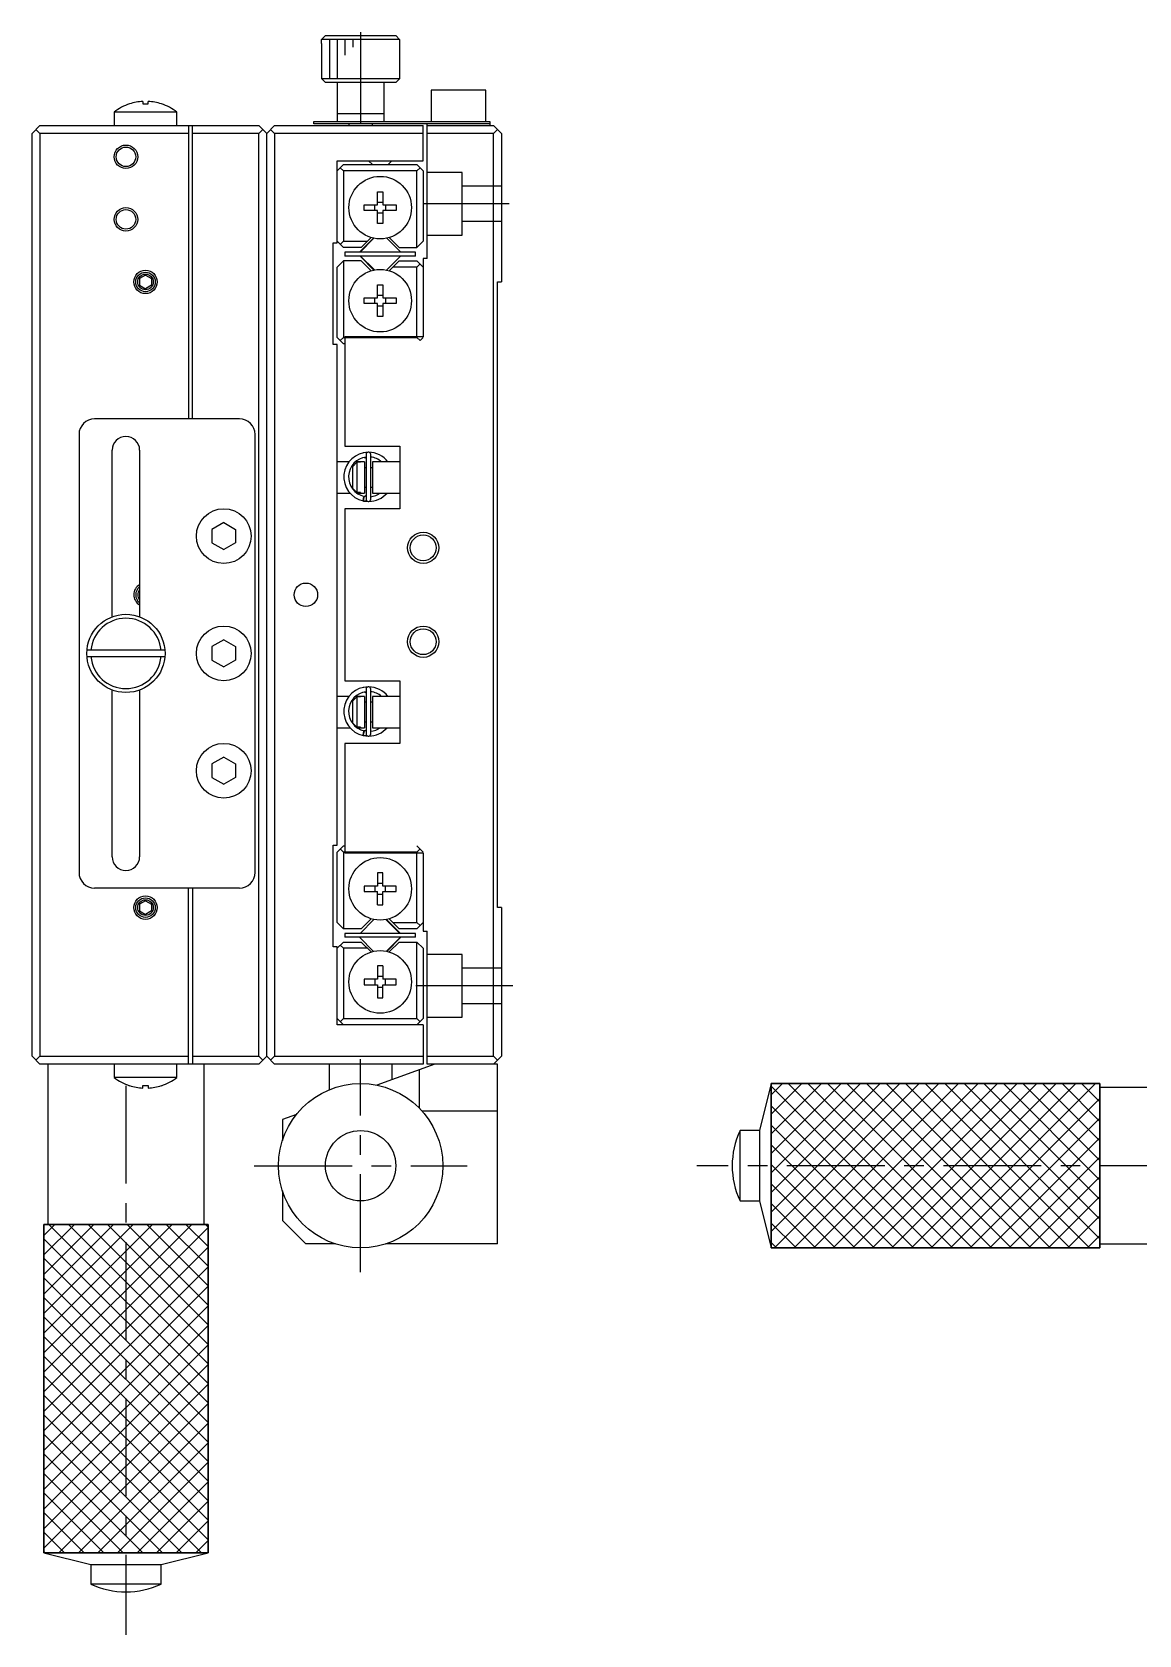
# Model space of a CAD drawing. Extents: x -367 to 375, y 8 to 432.
# Drawn here: x 75 to 216.5, y 131.4 to 336.4 of the extents above; entities that cross this region are included whole.
import ezdxf

# ---------------------------------------------------------------- set-up
doc = ezdxf.new("R2010")
doc.units = 0
doc.header["$LTSCALE"] = 10
doc.linetypes.add('CENTER', pattern=[2, 1.25, -0.25, 0.25, -0.25])
doc.linetypes.add('DASHED', pattern=[3.5, 2, -1.5])
doc.layers.get('0').update_dxf_attribs({"linetype": 'CONTINUOUS'})
doc.layers.add('CENTER', color=1, linetype='CENTER')

msp = doc.modelspace()

# ---------------------------------------------------------------- linework, layer by layer
at = {"color": 7, "linetype": 'CONTINUOUS'}
for p, q in [((111.981747, 334.939612), (111.997773, 334.939612)), ((111.981747, 334.939612), (111.981747, 330.439612)), ((111.997773, 335.439612), (112.49956, 335.939612)), ((111.997773, 334.939612), (111.997773, 335.439612)), ((121.965721, 335.439612), (111.997773, 335.439612)), ((112.49956, 335.939612), (121.463934, 335.939612)), ((121.463934, 335.939612), (121.965721, 335.439612)), ((121.965721, 335.439612), (121.965721, 334.939612)), ((121.965721, 334.939612), (121.981747, 334.939612)), ((121.981747, 330.439612), (121.981747, 334.939612)), ((111.981747, 330.439612), (121.981747, 330.439612)), ((111.981747, 330.439612), (112.481747, 329.939612)), ((121.481747, 329.939612), (121.981747, 330.439612)), ((121.481747, 329.939612), (112.481747, 329.939612)), ((113.981747, 329.939612), (113.981747, 324.939612)), ((119.981747, 324.939612), (119.981747, 329.939612)), ((132.981747, 328.939612), (125.981747, 328.939612)), ((125.981747, 328.939612), (125.981747, 324.939612)), ((132.981747, 324.939612), (132.981747, 328.939612)), ((93.481747, 326.163088), (85.481747, 326.163088)), ((85.481747, 326.163088), (85.481747, 324.439612)), ((87.441903, 327.211244), (87.446316, 327.202195)), ((89.121747, 327.519643), (89.121747, 327.202195)), ((89.121747, 327.202195), (89.841747, 327.202195)), ((89.841747, 327.202195), (89.841747, 327.519643)), ((91.517177, 327.202195), (91.521591, 327.211244)), ((93.481747, 324.439612), (93.481747, 326.163088)), ((119.981747, 325.939612), (113.981747, 325.939612)), ((75.981747, 324.439612), (74.981747, 323.439612)), ((75.481747, 323.939612), (75.981747, 323.439612)), ((75.981747, 324.439612), (103.981747, 324.439612)), ((94.981747, 324.439612), (94.981747, 286.939612)), ((95.481747, 286.939612), (95.481747, 324.439612)), ((103.981747, 324.439612), (104.981747, 323.439612)), ((104.481747, 323.939612), (103.981747, 323.439612)), ((105.981747, 324.439612), (104.981747, 323.439612)), ((105.481747, 323.939612), (105.981747, 323.439612)), ((105.981747, 324.439612), (124.981747, 324.439612)), ((110.981747, 324.639612), (110.981747, 324.939612)), ((110.981747, 324.939612), (133.481747, 324.939612)), ((133.481747, 324.639612), (110.981747, 324.639612)), ((115.481747, 324.639612), (115.481747, 324.439632)), ((118.481747, 324.439632), (118.481747, 324.639612)), ((124.981747, 319.939612), (124.981747, 324.439612)), ((125.481747, 307.439612), (125.481747, 324.639612)), ((125.481747, 324.439612), (133.981747, 324.439612)), ((133.481747, 324.939612), (133.481747, 324.439612)), ((133.981747, 324.439612), (134.981747, 323.439612)), ((134.481747, 323.939612), (133.981747, 323.439612)), ((74.981747, 205.439612), (74.981747, 323.439612)), ((75.981747, 323.439612), (75.981747, 205.439612)), ((94.981747, 323.439612), (75.981747, 323.439612)), ((103.981747, 323.439612), (95.481747, 323.439612)), ((103.981747, 205.439612), (103.981747, 323.439612)), ((104.981747, 205.439612), (104.981747, 323.439612)), ((124.981747, 323.439612), (105.981747, 323.439612)), ((105.981747, 323.439612), (105.981747, 205.439612)), ((133.981747, 323.439612), (125.481747, 323.439612)), ((133.981747, 205.439612), (133.981747, 323.439612)), ((134.981747, 323.439612), (134.981747, 304.439612)), ((113.981747, 309.439612), (113.981747, 319.939612)), ((113.981747, 319.939612), (124.981747, 319.939612)), ((117.981747, 319.939612), (118.481747, 319.439612)), ((120.481747, 319.439612), (120.981747, 319.939612)), ((114.781747, 319.439612), (113.981747, 318.639612)), ((114.381747, 319.039612), (114.781747, 318.639612)), ((114.781747, 319.439612), (124.181747, 319.439612)), ((114.781747, 318.639612), (114.781747, 309.639612)), ((124.181747, 318.639612), (114.781747, 318.639612)), ((124.981747, 318.639612), (124.181747, 319.439612)), ((124.181747, 318.639612), (124.581747, 319.039612)), ((124.181747, 308.839612), (124.181747, 318.639612)), ((124.981747, 318.639612), (124.981747, 309.639612)), ((119.121747, 315.975043), (119.841747, 315.975043)), ((119.121747, 314.299612), (119.121747, 315.975043)), ((119.841747, 315.975043), (119.841747, 314.299612)), ((117.446316, 314.299612), (119.121747, 314.299612)), ((117.446316, 313.579612), (117.446316, 314.299612)), ((119.121747, 313.579612), (117.446316, 313.579612)), ((118.793718, 313.579612), (118.793718, 314.299612)), ((119.121747, 314.627641), (119.841747, 314.627641)), ((119.121747, 311.904182), (119.121747, 313.579612)), ((119.841747, 314.299612), (121.517177, 314.299612)), ((121.517177, 313.579612), (119.841747, 313.579612)), ((119.841747, 313.579612), (119.841747, 311.904182)), ((120.169776, 314.299612), (120.169776, 313.579612)), ((121.517177, 314.299612), (121.517177, 313.579612)), ((119.841747, 313.251583), (119.121747, 313.251583)), ((119.841747, 311.904182), (119.121747, 311.904182)), ((113.981747, 309.639612), (114.781747, 308.839612)), ((114.781747, 309.639612), (114.381747, 309.239612)), ((114.781747, 309.639612), (117.85332, 309.639612)), ((118.625359, 310.032363), (116.832609, 308.239612)), ((116.90332, 308.239612), (118.683732, 310.020024)), ((117.05332, 308.839612), (118.324408, 310.1107)), ((122.130885, 308.239612), (120.338134, 310.032363)), ((120.639086, 310.1107), (121.910174, 308.839612)), ((124.981747, 309.639612), (124.181747, 308.839612)), ((113.481747, 309.439612), (113.981747, 309.439612)), ((113.481747, 296.439612), (113.481747, 309.439612)), ((117.05332, 308.839612), (114.781747, 308.839612)), ((114.981747, 308.239612), (114.981747, 307.739612)), ((123.981747, 308.239612), (114.981747, 308.239612)), ((123.981747, 307.739612), (114.981747, 307.739612)), ((118.683732, 305.9592), (116.90332, 307.739612)), ((116.97403, 307.739612), (118.742866, 305.970777)), ((122.060174, 307.739612), (120.279762, 305.9592)), ((121.910174, 308.839612), (124.181747, 308.839612)), ((123.981747, 307.739612), (123.981747, 308.239612)), ((124.981747, 307.439612), (124.981747, 297.439612)), ((125.481747, 307.439612), (124.981747, 307.439612)), ((113.981747, 306.339612), (114.781747, 307.139612)), ((113.981747, 297.339612), (113.981747, 306.339612)), ((114.781747, 307.139612), (114.781747, 297.339612)), ((117.05332, 307.139612), (114.781747, 307.139612)), ((118.324408, 305.868524), (117.05332, 307.139612)), ((121.910174, 307.139612), (120.639086, 305.868524)), ((124.181747, 306.339612), (121.110174, 306.339612)), ((121.910174, 307.139612), (124.181747, 307.139612)), ((124.981747, 306.339612), (124.181747, 307.139612)), ((124.181747, 306.339612), (124.581747, 306.739612)), ((124.181747, 297.339612), (124.181747, 306.339612)), ((89.481747, 305.305638), (88.731747, 304.872625)), ((88.731747, 304.872625), (88.731747, 304.0066)), ((88.731747, 304.0066), (89.481747, 303.573587)), ((89.481747, 305.305638), (90.231747, 304.872625)), ((90.231747, 304.0066), (89.481747, 303.573587)), ((90.231747, 304.872625), (90.231747, 304.0066)), ((119.121747, 304.075043), (119.841747, 304.075043)), ((119.121747, 302.399612), (119.121747, 304.075043)), ((119.841747, 304.075043), (119.841747, 302.399612)), ((134.481747, 304.439612), (134.981747, 304.439612)), ((134.481747, 224.439612), (134.481747, 304.439612)), ((117.446316, 302.399612), (119.121747, 302.399612)), ((117.446316, 301.679612), (117.446316, 302.399612)), ((119.121747, 301.679612), (117.446316, 301.679612)), ((118.793718, 301.679612), (118.793718, 302.399612)), ((119.121747, 302.727641), (119.841747, 302.727641)), ((119.121747, 300.004182), (119.121747, 301.679612)), ((119.841747, 301.351583), (119.121747, 301.351583)), ((119.841747, 302.399612), (121.517177, 302.399612)), ((119.841747, 301.679612), (119.841747, 300.004182)), ((121.517177, 301.679612), (119.841747, 301.679612)), ((120.169776, 302.399612), (120.169776, 301.679612)), ((121.517177, 302.399612), (121.517177, 301.679612)), ((119.841747, 300.004182), (119.121747, 300.004182)), ((114.781747, 296.539612), (113.981747, 297.339612)), ((114.781747, 297.339612), (114.381747, 296.939612)), ((114.781747, 297.339612), (124.181747, 297.339612)), ((114.981747, 297.439612), (114.981747, 283.439612)), ((124.981747, 297.439612), (114.981747, 297.439612)), ((124.581747, 296.939612), (124.181747, 297.339612)), ((124.981747, 297.339612), (124.581747, 296.939612)), ((113.981747, 296.439612), (113.481747, 296.439612)), ((113.981747, 232.439612), (113.981747, 296.439612)), ((114.981747, 296.539612), (114.781747, 296.539612)), ((101.481747, 286.939612), (82.981747, 286.939612)), ((80.981747, 284.939612), (80.981747, 228.939612)), ((103.481747, 228.939612), (103.481747, 284.939612)), ((85.231747, 261.623361), (85.231747, 282.939612)), ((88.731747, 282.939612), (88.731747, 261.623361)), ((114.981747, 283.439612), (121.981747, 283.439612)), ((121.981747, 283.439612), (121.981747, 275.439612)), ((115.495059, 281.439612), (113.981747, 281.439612)), ((115.981747, 280.858296), (116.481747, 281.380553)), ((115.981747, 278.020928), (115.981747, 280.858296)), ((117.481747, 281.439612), (116.3146, 281.439612)), ((116.481747, 281.380553), (116.481747, 277.507728)), ((116.981747, 281.380553), (116.481747, 281.380553)), ((116.981747, 281.439612), (116.981747, 281.380553)), ((117.321148, 282.592973), (117.286449, 282.585259)), ((117.313035, 282.591067), (117.311413, 282.590851)), ((117.370869, 282.60264), (117.320973, 282.593501)), ((117.44783, 282.007065), (117.457939, 282.008975)), ((117.457939, 282.008975), (117.467839, 282.010319)), ((117.467839, 282.010319), (117.477799, 282.011157)), ((117.477799, 282.011157), (117.487793, 282.011484)), ((117.481747, 281.439612), (117.481747, 277.439612)), ((117.487793, 282.011484), (117.497792, 282.0113)), ((117.497792, 282.0113), (117.507771, 282.010605)), ((117.507771, 282.010605), (117.517701, 282.009401)), ((117.517701, 282.009401), (117.527556, 282.007692)), ((117.527556, 282.007692), (117.537308, 282.005482)), ((117.537308, 282.005482), (117.546931, 282.002779)), ((117.546931, 282.002779), (117.556399, 281.99959)), ((117.556399, 281.99959), (117.565688, 281.995927)), ((117.565688, 281.995927), (117.574772, 281.9918)), ((117.574772, 281.9918), (117.583629, 281.987221)), ((117.583629, 281.987221), (117.592236, 281.982205)), ((117.592236, 281.982205), (117.600571, 281.976767)), ((117.600571, 281.976767), (117.608615, 281.970922)), ((117.608615, 281.970922), (117.616347, 281.964687)), ((117.616347, 281.964687), (117.62375, 281.95808)), ((117.62375, 281.95808), (117.630807, 281.951119)), ((117.630807, 281.951119), (117.637502, 281.943823)), ((117.637502, 281.943823), (117.643819, 281.936213)), ((117.643819, 281.936213), (117.649746, 281.928307)), ((117.649746, 281.928307), (117.65527, 281.920127)), ((117.65527, 281.920127), (117.660379, 281.911693)), ((117.660379, 281.911693), (117.665064, 281.903026)), ((117.665064, 281.903026), (117.669314, 281.894149)), ((117.669314, 281.894149), (117.673122, 281.885082)), ((117.673122, 281.885082), (117.67648, 281.875847)), ((117.67648, 281.875847), (117.679383, 281.866466)), ((117.679383, 281.866466), (117.681824, 281.856962)), ((117.681824, 281.856962), (117.683799, 281.847356)), ((117.683799, 281.847356), (117.685305, 281.83767)), ((117.685305, 281.83767), (117.686339, 281.827926)), ((117.686339, 281.827926), (117.686901, 281.818147)), ((117.686901, 281.818147), (117.687011, 281.81147)), ((117.687011, 282.36472), (117.687011, 276.66472)), ((118.287011, 276.66472), (118.287011, 282.36472)), ((121.981747, 281.439612), (118.481747, 281.439612)), ((118.481747, 281.439612), (118.481747, 277.439612)), ((117.687011, 280.689612), (117.481747, 280.689612)), ((118.481747, 280.689612), (118.287011, 280.689612)), ((113.981747, 277.439612), (115.618451, 277.439612)), ((116.481747, 277.507728), (115.981747, 278.029985)), ((116.481747, 277.507728), (116.981747, 277.507728)), ((116.981747, 277.498672), (116.481747, 277.498672)), ((116.504764, 277.439612), (117.481747, 277.439612)), ((116.981747, 277.507728), (116.981747, 277.439612)), ((117.311286, 276.438594), (117.354927, 276.770408)), ((117.34784, 276.689316), (117.343373, 276.666672)), ((117.352533, 276.712205), (117.34784, 276.689316)), ((117.357421, 276.735198), (117.352533, 276.712205)), ((117.354927, 276.770408), (117.438061, 277.023943)), ((117.362475, 276.758154), (117.357421, 276.735198)), ((117.367665, 276.780932), (117.362475, 276.758154)), ((117.372957, 276.803391), (117.367665, 276.780932)), ((117.378319, 276.825394), (117.372957, 276.803391)), ((117.383719, 276.846805), (117.378319, 276.825394)), ((117.389123, 276.867493), (117.383719, 276.846805)), ((117.394498, 276.88733), (117.389123, 276.867493)), ((117.39981, 276.906194), (117.394498, 276.88733)), ((117.405029, 276.92397), (117.39981, 276.906194)), ((117.41012, 276.940549), (117.405029, 276.92397)), ((117.415053, 276.955827), (117.41012, 276.940549)), ((117.419798, 276.969711), (117.415053, 276.955827)), ((117.424325, 276.982117), (117.419798, 276.969711)), ((117.446486, 277.022099), (117.420087, 277.027969)), ((117.428606, 276.992967), (117.424325, 276.982117)), ((117.432616, 277.002195), (117.428606, 276.992967)), ((117.436329, 277.009744), (117.432616, 277.002195)), ((117.439723, 277.015567), (117.436329, 277.009744)), ((117.442777, 277.01963), (117.439723, 277.015567)), ((117.447299, 277.022433), (117.442777, 277.01963)), ((117.456201, 277.020754), (117.44783, 277.022375)), ((117.466101, 277.019319), (117.456201, 277.020754)), ((117.476061, 277.018393), (117.466101, 277.019319)), ((117.486054, 277.017976), (117.476061, 277.018393)), ((117.481747, 278.189612), (117.687011, 278.189612)), ((117.496053, 277.018071), (117.486054, 277.017976)), ((117.50603, 277.018677), (117.496053, 277.018071)), ((117.515959, 277.01979), (117.50603, 277.018677)), ((117.525813, 277.021408), (117.515959, 277.01979)), ((117.535565, 277.023525), (117.525813, 277.021408)), ((117.545188, 277.026133), (117.535565, 277.023525)), ((117.554659, 277.029223), (117.545188, 277.026133)), ((117.563952, 277.032787), (117.554659, 277.029223)), ((117.573044, 277.036812), (117.563952, 277.032787)), ((117.581913, 277.041287), (117.573044, 277.036812)), ((117.590535, 277.046197), (117.581913, 277.041287)), ((117.598891, 277.051528), (117.590535, 277.046197)), ((117.606961, 277.057265), (117.598891, 277.051528)), ((117.614725, 277.063392), (117.606961, 277.057265)), ((117.622167, 277.06989), (117.614725, 277.063392)), ((117.629268, 277.076744), (117.622167, 277.06989)), ((117.636015, 277.083933), (117.629268, 277.076744)), ((117.642392, 277.09144), (117.636015, 277.083933)), ((117.648386, 277.099246), (117.642392, 277.09144)), ((117.653984, 277.107329), (117.648386, 277.099246)), ((117.659174, 277.115671), (117.653984, 277.107329)), ((117.663946, 277.124251), (117.659174, 277.115671)), ((117.668291, 277.133048), (117.663946, 277.124251)), ((117.672199, 277.142042), (117.668291, 277.133048)), ((117.675663, 277.151211), (117.672199, 277.142042)), ((117.678676, 277.160533), (117.675663, 277.151211)), ((117.681232, 277.169988), (117.678676, 277.160533)), ((117.683326, 277.179554), (117.681232, 277.169988)), ((117.684953, 277.189208), (117.683326, 277.179554)), ((117.686112, 277.19893), (117.684953, 277.189208)), ((117.686798, 277.208696), (117.686112, 277.19893)), ((117.687011, 277.217971), (117.686798, 277.208696)), ((118.287096, 276.982037), (118.250197, 276.977964)), ((118.287011, 278.189612), (118.481747, 278.189612)), ((118.481747, 277.439612), (121.981747, 277.439612)), ((114.981747, 275.439612), (114.981747, 253.439612)), ((121.981747, 275.439612), (114.981747, 275.439612)), ((117.315628, 276.470848), (117.315458, 276.46076)), ((117.315458, 276.46076), (117.315713, 276.452323)), ((117.316221, 276.482524), (117.315628, 276.470848)), ((117.315713, 276.452323), (117.316389, 276.445588)), ((117.317233, 276.495716), (117.316221, 276.482524)), ((117.316389, 276.445588), (117.317484, 276.440597)), ((117.318658, 276.510344), (117.317233, 276.495716)), ((117.317399, 276.440559), (117.318356, 276.438417)), ((117.318356, 276.438417), (117.319534, 276.436751)), ((117.320487, 276.526318), (117.318658, 276.510344)), ((117.319534, 276.436751), (117.320486, 276.436097)), ((117.320445, 276.436623), (117.369943, 276.426332)), ((117.322709, 276.543538), (117.320487, 276.526318)), ((117.320973, 276.435939), (117.762069, 276.466201)), ((117.325311, 276.5619), (117.322709, 276.543538)), ((117.328276, 276.58129), (117.325311, 276.5619)), ((117.331586, 276.60159), (117.328276, 276.58129)), ((117.33522, 276.622674), (117.331586, 276.60159)), ((117.339157, 276.644412), (117.33522, 276.622674)), ((117.343373, 276.666672), (117.339157, 276.644412)), ((117.369943, 276.426332), (117.954869, 276.365788)), ((99.481747, 273.671663), (97.981747, 272.805638)), ((97.981747, 272.805638), (97.981747, 271.073587)), ((99.481747, 273.671663), (100.981747, 272.805638)), ((100.981747, 272.805638), (100.981747, 271.073587)), ((97.981747, 271.073587), (99.481747, 270.207561)), ((100.981747, 271.073587), (99.481747, 270.207561)), ((99.481747, 258.671663), (97.981747, 257.805638)), ((99.481747, 258.671663), (100.981747, 257.805638)), ((91.965721, 257.339612), (81.997773, 257.339612)), ((81.997773, 256.539612), (91.965721, 256.539612)), ((97.981747, 257.805638), (97.981747, 256.073587)), ((100.981747, 257.805638), (100.981747, 256.073587)), ((97.981747, 256.073587), (99.481747, 255.207561)), ((100.981747, 256.073587), (99.481747, 255.207561)), ((85.231747, 230.939612), (85.231747, 252.255864)), ((88.731747, 252.255864), (88.731747, 230.939612)), ((114.981747, 253.439612), (121.981747, 253.439612)), ((117.321148, 252.592973), (117.286449, 252.585259)), ((117.314843, 252.590059), (117.311413, 252.590851)), ((117.370869, 252.60264), (117.320973, 252.593501)), ((117.687011, 252.36472), (117.687011, 246.66472)), ((118.287011, 246.66472), (118.287011, 252.36472)), ((121.981747, 253.439612), (121.981747, 245.439612)), ((115.495059, 251.439612), (113.981747, 251.439612)), ((115.981747, 250.858296), (116.481747, 251.380553)), ((115.981747, 248.020928), (115.981747, 250.858296)), ((117.481747, 251.439612), (116.3146, 251.439612)), ((116.481747, 251.380553), (116.481747, 247.507728)), ((116.981747, 251.380553), (116.481747, 251.380553)), ((116.981747, 251.439612), (116.981747, 251.380553)), ((117.44783, 252.007065), (117.457939, 252.008975)), ((117.457939, 252.008975), (117.467839, 252.010319)), ((117.467839, 252.010319), (117.477799, 252.011157)), ((117.477799, 252.011157), (117.487793, 252.011484)), ((117.481747, 251.439612), (117.481747, 247.439612)), ((117.687011, 250.689612), (117.481747, 250.689612)), ((117.487793, 252.011484), (117.497792, 252.0113)), ((117.497792, 252.0113), (117.507771, 252.010605)), ((117.507771, 252.010605), (117.517701, 252.009401)), ((117.517701, 252.009401), (117.527556, 252.007692)), ((117.527556, 252.007692), (117.537308, 252.005482)), ((117.537308, 252.005482), (117.546931, 252.002779)), ((117.546931, 252.002779), (117.556399, 251.99959)), ((117.556399, 251.99959), (117.565688, 251.995927)), ((117.565688, 251.995927), (117.574772, 251.9918)), ((117.574772, 251.9918), (117.583629, 251.987221)), ((117.583629, 251.987221), (117.592236, 251.982205)), ((117.592236, 251.982205), (117.600571, 251.976767)), ((117.600571, 251.976767), (117.608615, 251.970922)), ((117.608615, 251.970922), (117.616347, 251.964687)), ((117.616347, 251.964687), (117.62375, 251.95808)), ((117.62375, 251.95808), (117.630807, 251.951119)), ((117.630807, 251.951119), (117.637502, 251.943823)), ((117.637502, 251.943823), (117.643819, 251.936213)), ((117.643819, 251.936213), (117.649746, 251.928307)), ((117.649746, 251.928307), (117.65527, 251.920127)), ((117.65527, 251.920127), (117.660379, 251.911693)), ((117.660379, 251.911693), (117.665064, 251.903026)), ((117.665064, 251.903026), (117.669314, 251.894149)), ((117.669314, 251.894149), (117.673122, 251.885082)), ((117.673122, 251.885082), (117.67648, 251.875847)), ((117.67648, 251.875847), (117.679383, 251.866466)), ((117.679383, 251.866466), (117.681824, 251.856962)), ((117.681824, 251.856962), (117.683799, 251.847356)), ((117.683799, 251.847356), (117.685305, 251.83767)), ((117.685305, 251.83767), (117.686339, 251.827926)), ((117.686339, 251.827926), (117.686901, 251.818147)), ((117.686901, 251.818147), (117.687011, 251.81147)), ((118.481747, 250.689612), (118.287011, 250.689612)), ((121.981747, 251.439612), (118.481747, 251.439612)), ((118.481747, 251.439612), (118.481747, 247.439612)), ((116.481747, 247.507728), (115.981747, 248.029985)), ((117.481747, 248.189612), (117.687011, 248.189612)), ((118.287011, 248.189612), (118.481747, 248.189612)), ((113.981747, 247.439612), (115.618451, 247.439612)), ((116.481747, 247.507728), (116.981747, 247.507728)), ((116.981747, 247.498672), (116.481747, 247.498672)), ((116.504764, 247.439612), (117.481747, 247.439612)), ((116.981747, 247.507728), (116.981747, 247.439612)), ((117.309514, 246.439285), (117.354927, 246.770408)), ((117.311289, 246.438616), (117.309514, 246.439285)), ((117.315547, 246.468209), (117.315483, 246.458455)), ((117.315483, 246.458455), (117.315849, 246.450391)), ((117.316041, 246.479592), (117.315547, 246.468209)), ((117.315849, 246.450391), (117.316643, 246.444068)), ((117.316962, 246.492534), (117.316041, 246.479592)), ((117.316643, 246.444068), (117.317861, 246.439525)), ((117.318304, 246.506953), (117.316962, 246.492534)), ((117.317861, 246.439525), (117.318356, 246.438417)), ((117.320058, 246.52276), (117.318304, 246.506953)), ((117.318356, 246.438417), (117.319534, 246.436751)), ((117.319534, 246.436751), (117.320486, 246.436097)), ((117.322215, 246.539855), (117.320058, 246.52276)), ((117.320445, 246.436623), (117.369943, 246.426332)), ((117.320973, 246.435939), (117.762069, 246.466201)), ((117.32476, 246.558132), (117.322215, 246.539855)), ((117.327677, 246.577477), (117.32476, 246.558132)), ((117.330948, 246.59777), (117.327677, 246.577477)), ((117.334553, 246.618883), (117.330948, 246.59777)), ((117.338469, 246.640684), (117.334553, 246.618883)), ((117.342672, 246.663037), (117.338469, 246.640684)), ((117.347136, 246.685804), (117.342672, 246.663037)), ((117.351832, 246.708841), (117.347136, 246.685804)), ((117.356732, 246.732005), (117.351832, 246.708841)), ((117.354927, 246.770408), (117.438061, 247.023943)), ((117.361805, 246.755152), (117.356732, 246.732005)), ((117.367018, 246.778136), (117.361805, 246.755152)), ((117.37234, 246.800814), (117.367018, 246.778136)), ((117.369943, 246.426332), (117.954869, 246.365788)), ((117.377738, 246.823045), (117.37234, 246.800814)), ((117.383177, 246.844689), (117.377738, 246.823045)), ((117.388623, 246.865612), (117.383177, 246.844689)), ((117.394044, 246.885683), (117.388623, 246.865612)), ((117.399404, 246.904777), (117.394044, 246.885683)), ((117.40467, 246.922774), (117.399404, 246.904777)), ((117.40981, 246.939562), (117.40467, 246.922774)), ((117.414791, 246.955037), (117.40981, 246.939562)), ((117.419583, 246.969101), (117.414791, 246.955037)), ((117.424154, 246.981667), (117.419583, 246.969101)), ((117.451859, 247.020846), (117.420087, 247.027969)), ((117.428478, 246.992656), (117.424154, 246.981667)), ((117.432526, 247.002), (117.428478, 246.992656)), ((117.436274, 247.00964), (117.432526, 247.002)), ((117.439698, 247.015529), (117.436274, 247.00964)), ((117.442777, 247.01963), (117.439698, 247.015529)), ((117.447299, 247.022433), (117.442777, 247.01963)), ((117.456201, 247.020754), (117.44783, 247.022375)), ((117.466101, 247.019319), (117.456201, 247.020754)), ((117.476061, 247.018393), (117.466101, 247.019319)), ((117.486054, 247.017976), (117.476061, 247.018393)), ((117.496053, 247.018071), (117.486054, 247.017976)), ((117.50603, 247.018677), (117.496053, 247.018071)), ((117.515959, 247.01979), (117.50603, 247.018677)), ((117.525813, 247.021408), (117.515959, 247.01979)), ((117.535565, 247.023525), (117.525813, 247.021408)), ((117.545188, 247.026133), (117.535565, 247.023525)), ((117.554659, 247.029223), (117.545188, 247.026133)), ((117.563952, 247.032787), (117.554659, 247.029223)), ((117.573044, 247.036812), (117.563952, 247.032787)), ((117.581913, 247.041287), (117.573044, 247.036812)), ((117.590535, 247.046197), (117.581913, 247.041287)), ((117.598891, 247.051528), (117.590535, 247.046197)), ((117.606961, 247.057265), (117.598891, 247.051528)), ((117.614725, 247.063392), (117.606961, 247.057265)), ((117.622167, 247.06989), (117.614725, 247.063392)), ((117.629268, 247.076744), (117.622167, 247.06989)), ((117.636015, 247.083933), (117.629268, 247.076744)), ((117.642392, 247.09144), (117.636015, 247.083933)), ((117.648386, 247.099246), (117.642392, 247.09144)), ((117.653984, 247.107329), (117.648386, 247.099246)), ((117.659174, 247.115671), (117.653984, 247.107329)), ((117.663946, 247.124251), (117.659174, 247.115671)), ((117.668291, 247.133048), (117.663946, 247.124251)), ((117.672199, 247.142042), (117.668291, 247.133048)), ((117.675663, 247.151211), (117.672199, 247.142042)), ((117.678676, 247.160533), (117.675663, 247.151211)), ((117.681232, 247.169988), (117.678676, 247.160533)), ((117.683326, 247.179554), (117.681232, 247.169988)), ((117.684953, 247.189208), (117.683326, 247.179554)), ((117.686112, 247.19893), (117.684953, 247.189208)), ((117.686798, 247.208696), (117.686112, 247.19893)), ((117.687011, 247.217971), (117.686798, 247.208696)), ((118.287096, 246.982037), (118.250197, 246.977964)), ((118.481747, 247.439612), (121.981747, 247.439612)), ((114.981747, 245.439612), (114.981747, 231.439612)), ((121.981747, 245.439612), (114.981747, 245.439612)), ((99.481747, 243.671663), (97.981747, 242.805638)), ((97.981747, 242.805638), (97.981747, 241.073587)), ((99.481747, 243.671663), (100.981747, 242.805638)), ((100.981747, 242.805638), (100.981747, 241.073587)), ((97.981747, 241.073587), (99.481747, 240.207561)), ((100.981747, 241.073587), (99.481747, 240.207561)), ((113.481747, 232.439612), (113.981747, 232.439612)), ((113.481747, 219.439612), (113.481747, 232.439612)), ((113.981747, 231.539612), (114.781747, 232.339612)), ((114.381747, 231.939612), (114.781747, 231.539612)), ((114.781747, 232.339612), (114.981747, 232.339612)), ((124.181747, 232.339612), (124.981747, 231.539612)), ((124.181747, 231.539612), (124.581747, 231.939612)), ((113.981747, 222.539612), (113.981747, 231.539612)), ((114.781747, 231.539612), (114.781747, 221.739612)), ((124.181747, 231.539612), (114.781747, 231.539612)), ((114.981747, 231.439612), (124.981747, 231.439612)), ((124.181747, 222.539612), (124.181747, 231.539612)), ((124.981747, 231.439612), (124.981747, 221.439612)), ((119.841747, 228.875043), (119.121747, 228.875043)), ((119.121747, 228.875043), (119.121747, 227.199612)), ((119.841747, 227.527641), (119.121747, 227.527641)), ((119.841747, 227.199612), (119.841747, 228.875043)), ((101.481747, 226.939612), (82.981747, 226.939612)), ((94.981747, 204.439612), (94.981747, 226.939612)), ((95.481747, 226.939612), (95.481747, 204.439612)), ((119.121747, 227.199612), (117.446316, 227.199612)), ((117.446316, 227.199612), (117.446316, 226.479612)), ((117.446316, 226.479612), (119.121747, 226.479612)), ((118.793718, 227.199612), (118.793718, 226.479612)), ((119.121747, 224.804182), (119.121747, 226.479612)), ((119.121747, 226.151583), (119.841747, 226.151583)), ((121.517177, 227.199612), (119.841747, 227.199612)), ((119.841747, 224.804182), (119.841747, 226.479612)), ((119.841747, 226.479612), (121.517177, 226.479612)), ((120.169776, 226.479612), (120.169776, 227.199612)), ((121.517177, 226.479612), (121.517177, 227.199612)), ((89.481747, 225.305638), (88.731747, 224.872625)), ((88.731747, 224.872625), (88.731747, 224.0066)), ((88.731747, 224.0066), (89.481747, 223.573587)), ((89.481747, 225.305638), (90.231747, 224.872625)), ((90.231747, 224.0066), (89.481747, 223.573587)), ((90.231747, 224.872625), (90.231747, 224.0066)), ((119.121747, 224.804182), (119.841747, 224.804182)), ((134.981747, 224.439612), (134.481747, 224.439612)), ((134.981747, 224.439612), (134.981747, 205.439612)), ((114.781747, 221.739612), (113.981747, 222.539612)), ((117.05332, 221.739612), (114.781747, 221.739612)), ((116.903319, 221.139613), (118.683732, 222.920024)), ((117.05332, 221.739612), (118.324408, 223.0107)), ((121.989463, 221.139612), (120.220628, 222.908448)), ((120.279762, 222.920024), (122.060174, 221.139612)), ((120.639086, 223.0107), (121.910174, 221.739612)), ((121.110174, 222.539612), (124.181747, 222.539612)), ((124.181747, 221.739612), (121.910174, 221.739612)), ((124.581747, 222.139612), (124.181747, 222.539612)), ((124.181747, 221.739612), (124.981747, 222.539612)), ((124.981747, 221.439612), (125.481747, 221.439612)), ((125.481747, 204.439612), (125.481747, 221.439612)), ((113.981747, 219.439612), (113.481747, 219.439612)), ((114.781747, 220.039612), (113.981747, 219.239612)), ((113.981747, 209.439612), (113.981747, 219.439612)), ((114.381747, 219.639612), (114.781747, 219.239612)), ((114.781747, 220.039612), (117.05332, 220.039612)), ((114.981747, 221.139612), (114.981747, 220.639612)), ((123.981747, 221.139612), (114.981747, 221.139612)), ((123.981747, 220.639612), (114.981747, 220.639612)), ((116.832609, 220.639612), (118.625359, 218.846862)), ((118.324408, 218.768524), (117.05332, 220.039612)), ((122.060174, 220.639612), (120.279762, 218.8592)), ((120.338134, 218.846862), (122.130885, 220.639612)), ((121.910174, 220.039612), (120.639086, 218.768524)), ((121.910174, 220.039612), (124.181747, 220.039612)), ((123.981747, 220.639612), (123.981747, 221.139612)), ((124.181747, 210.239612), (124.181747, 220.039612)), ((124.181747, 220.039612), (124.981747, 219.239612)), ((114.781747, 219.239612), (114.781747, 210.239612)), ((117.85332, 219.239612), (114.781747, 219.239612)), ((124.981747, 219.239612), (124.981747, 210.239612)), ((117.446316, 215.299612), (117.446316, 214.579612)), ((119.121747, 215.299612), (117.446316, 215.299612)), ((118.793718, 215.299612), (118.793718, 214.579612)), ((119.841747, 216.975043), (119.121747, 216.975043)), ((119.121747, 216.975043), (119.121747, 215.299612)), ((119.841747, 215.627641), (119.121747, 215.627641)), ((119.841747, 216.975043), (119.841747, 215.299612)), ((121.517177, 215.299612), (119.841747, 215.299612)), ((120.169776, 214.579612), (120.169776, 215.299612)), ((121.517177, 214.579612), (121.517177, 215.299612)), ((117.446316, 214.579612), (119.121747, 214.579612)), ((119.121747, 214.579612), (119.121747, 212.904182)), ((119.121747, 214.251583), (119.841747, 214.251583)), ((119.841747, 214.579612), (121.517177, 214.579612)), ((119.841747, 212.904182), (119.841747, 214.579612)), ((119.121747, 212.904182), (119.841747, 212.904182)), ((113.981747, 210.239612), (114.781747, 209.439612)), ((124.981747, 209.439612), (113.981747, 209.439612)), ((114.781747, 210.239612), (114.381747, 209.839612)), ((114.781747, 210.239612), (124.181747, 210.239612)), ((124.581747, 209.839612), (124.181747, 210.239612)), ((124.981747, 210.239612), (124.181747, 209.439612)), ((124.981747, 209.439612), (124.981747, 204.439612)), ((75.981747, 204.439612), (74.981747, 205.439612)), ((75.981747, 205.439612), (75.481747, 204.939612)), ((75.981747, 205.439612), (94.981747, 205.439612)), ((95.481747, 205.439612), (103.981747, 205.439612)), ((103.981747, 205.439612), (104.481747, 204.939612)), ((104.981747, 205.439612), (103.981747, 204.439612)), ((104.981747, 205.439612), (105.981747, 204.439612)), ((105.981747, 205.439612), (105.481747, 204.939612)), ((105.981747, 205.439612), (124.981747, 205.439612)), ((125.481747, 205.439612), (133.981747, 205.439612)), ((133.981747, 205.439612), (134.481747, 204.939612)), ((134.981747, 205.439612), (133.981747, 204.439612)), ((103.981747, 204.439612), (75.981747, 204.439612)), ((76.981747, 204.439612), (76.981747, 183.939612)), ((85.481747, 204.439612), (85.481747, 202.716137)), ((93.481747, 202.716137), (93.481747, 204.439612)), ((96.981747, 183.939612), (96.981747, 204.439593)), ((124.981747, 204.439612), (105.981747, 204.439612)), ((112.981747, 201.147856), (112.981747, 204.439612)), ((126.481747, 204.439612), (119.048621, 201.734176)), ((120.981747, 204.439612), (120.981747, 202.437776)), ((124.481747, 203.711672), (124.481747, 198.788082)), ((134.481747, 204.439612), (125.481747, 204.439612)), ((134.481747, 181.439612), (134.481747, 204.439612)), ((93.481747, 202.716137), (85.481747, 202.716137)), ((87.441903, 201.667981), (87.446316, 201.67703)), ((89.121747, 201.67703), (89.841747, 201.67703)), ((89.121747, 201.359581), (89.121747, 201.67703)), ((89.841747, 201.67703), (89.841747, 201.359581)), ((91.517177, 201.67703), (91.521591, 201.667981)), ((169.478189, 201.939612), (167.978189, 195.939612)), ((169.478189, 201.939612), (169.478189, 180.939612)), ((211.478189, 201.939612), (169.478189, 201.939612)), ((211.478189, 180.939612), (211.478189, 201.939612)), ((245.478189, 201.439612), (211.478189, 201.439612)), ((108.781212, 197.997144), (106.981747, 197.342193)), ((106.981747, 197.342193), (106.981747, 194.641174)), ((124.807985, 198.439612), (134.481747, 198.439612)), ((165.478189, 186.939612), (165.478189, 195.939612)), ((167.978189, 195.939612), (165.478189, 195.939612)), ((167.978189, 195.939612), (167.978189, 186.939612)), ((106.981747, 188.23805), (106.981747, 184.439612)), ((165.478189, 186.939612), (167.978189, 186.939612)), ((167.978189, 186.939612), (169.478189, 180.939612)), ((97.481747, 183.939612), (76.481747, 183.939612)), ((76.481747, 183.939612), (76.481747, 141.939612)), ((97.481747, 141.939612), (97.481747, 183.939612)), ((106.981747, 184.439612), (109.981747, 181.439612)), ((113.780185, 181.439612), (109.981747, 181.439612)), ((134.481747, 181.439612), (120.183309, 181.439612)), ((169.478189, 180.939612), (211.478189, 180.939612)), ((211.478189, 181.439612), (245.478189, 181.439612)), ((76.481747, 141.939612), (82.481747, 140.439612)), ((76.481747, 141.939612), (97.481747, 141.939612)), ((91.481747, 140.439612), (97.481747, 141.939612)), ((82.481747, 140.439612), (82.481747, 137.939612)), ((82.481747, 140.439612), (91.481747, 140.439612)), ((91.481747, 137.939612), (91.481747, 140.439612)), ((91.481747, 137.939612), (82.481747, 137.939612))]:
    msp.add_line(p, q, dxfattribs=at)
at = {"color": 3, "linetype": 'CONTINUOUS'}
for p, q in [((112.981747, 335.439612), (112.981747, 330.439612)), ((113.981747, 335.439612), (113.981747, 330.439612)), ((114.981747, 335.439612), (114.981747, 333.439612)), ((115.981747, 335.439612), (115.981747, 334.439612)), ((169.478189, 200.516766), (170.901036, 201.939612)), ((169.478189, 198.016766), (173.401036, 201.939612)), ((169.478189, 195.516766), (175.901036, 201.939612)), ((169.478189, 193.016766), (178.401036, 201.939612)), ((169.478189, 190.516766), (180.901036, 201.939612)), ((169.478189, 188.016766), (183.401036, 201.939612)), ((169.478189, 185.516766), (185.901036, 201.939612)), ((169.478189, 183.016766), (188.401036, 201.939612)), ((169.478189, 180.939612), (169.478189, 201.939612)), ((169.478189, 201.939612), (211.478189, 201.939612)), ((169.478189, 201.60401), (190.142586, 180.939612)), ((169.901036, 180.939612), (190.901036, 201.939612)), ((171.642586, 201.939612), (192.642586, 180.939612)), ((172.401036, 180.939612), (193.401036, 201.939612)), ((174.142586, 201.939612), (195.142586, 180.939612)), ((174.901036, 180.939612), (195.901036, 201.939612)), ((176.642586, 201.939612), (197.642586, 180.939612)), ((177.401036, 180.939612), (198.401036, 201.939612)), ((179.142586, 201.939612), (200.142586, 180.939612)), ((179.901036, 180.939612), (200.901036, 201.939612)), ((181.642586, 201.939612), (202.642586, 180.939612)), ((182.401036, 180.939612), (203.401036, 201.939612)), ((184.142586, 201.939612), (205.142586, 180.939612)), ((184.901036, 180.939612), (205.901036, 201.939612)), ((186.642586, 201.939612), (207.642586, 180.939612)), ((187.401036, 180.939612), (208.401036, 201.939612)), ((189.142586, 201.939612), (210.142586, 180.939612)), ((189.901036, 180.939612), (210.901036, 201.939612)), ((191.642586, 201.939612), (211.478189, 182.10401)), ((194.142586, 201.939612), (211.478189, 184.60401)), ((196.642586, 201.939612), (211.478189, 187.10401)), ((199.142586, 201.939612), (211.478189, 189.60401)), ((201.642586, 201.939612), (211.478189, 192.10401)), ((204.142586, 201.939612), (211.478189, 194.60401)), ((206.642586, 201.939612), (211.478189, 197.10401)), ((209.142586, 201.939612), (211.478189, 199.60401)), ((211.478189, 201.939612), (211.478189, 180.939612)), ((169.478189, 199.10401), (187.642586, 180.939612)), ((192.401036, 180.939612), (211.478189, 200.016766)), ((194.901036, 180.939612), (211.478189, 197.516766)), ((169.478189, 196.60401), (185.142586, 180.939612)), ((197.401036, 180.939612), (211.478189, 195.016766)), ((169.478189, 194.10401), (182.642586, 180.939612)), ((169.478189, 191.60401), (180.142586, 180.939612)), ((199.901036, 180.939612), (211.478189, 192.516766)), ((169.478189, 189.10401), (177.642586, 180.939612)), ((202.401036, 180.939612), (211.478189, 190.016766)), ((169.478189, 186.60401), (175.142586, 180.939612)), ((204.901036, 180.939612), (211.478189, 187.516766)), ((207.401036, 180.939612), (211.478189, 185.016766)), ((76.481747, 182.523881), (77.897478, 183.939612)), ((76.481747, 180.023881), (80.397478, 183.939612)), ((76.481747, 177.523881), (82.897478, 183.939612)), ((76.481747, 175.023881), (85.397478, 183.939612)), ((76.481747, 172.523881), (87.897478, 183.939612)), ((76.481747, 170.023881), (90.397478, 183.939612)), ((76.481747, 167.523881), (92.897478, 183.939612)), ((76.481747, 165.023881), (95.397478, 183.939612)), ((76.481747, 141.939612), (76.481747, 183.939612)), ((76.481747, 183.939612), (97.481747, 183.939612)), ((76.481747, 162.523881), (97.481747, 183.523881)), ((77.139029, 183.939612), (97.481747, 163.596894)), ((79.639029, 183.939612), (97.481747, 166.096894)), ((82.139029, 183.939612), (97.481747, 168.596894)), ((84.639029, 183.939612), (97.481747, 171.096894)), ((87.139029, 183.939612), (97.481747, 173.596894)), ((89.639029, 183.939612), (97.481747, 176.096894)), ((92.139029, 183.939612), (97.481747, 178.596894)), ((94.639029, 183.939612), (97.481747, 181.096894)), ((97.139029, 183.939612), (97.481747, 183.596894)), ((97.481747, 183.939612), (97.481747, 141.939612)), ((169.478189, 184.10401), (172.642586, 180.939612)), ((209.901036, 180.939612), (211.478189, 182.516766)), ((76.481747, 182.096894), (97.481747, 161.096894)), ((76.481747, 160.023881), (97.481747, 181.023881)), ((169.478189, 181.60401), (170.142586, 180.939612)), ((211.478189, 180.939612), (169.478189, 180.939612)), ((76.481747, 179.596894), (97.481747, 158.596894)), ((76.481747, 157.523881), (97.481747, 178.523881)), ((76.481747, 177.096894), (97.481747, 156.096894)), ((76.481747, 155.023881), (97.481747, 176.023881)), ((76.481747, 174.596894), (97.481747, 153.596894)), ((76.481747, 152.523881), (97.481747, 173.523881)), ((76.481747, 172.096894), (97.481747, 151.096894)), ((76.481747, 150.023881), (97.481747, 171.023881)), ((76.481747, 169.596894), (97.481747, 148.596894)), ((76.481747, 147.523881), (97.481747, 168.523881)), ((76.481747, 167.096894), (97.481747, 146.096894)), ((76.481747, 145.023881), (97.481747, 166.023881)), ((76.481747, 164.596894), (97.481747, 143.596894)), ((76.481747, 142.523881), (97.481747, 163.523881)), ((76.481747, 162.096894), (96.639029, 141.939612)), ((78.397478, 141.939612), (97.481747, 161.023881)), ((76.481747, 159.596894), (94.139029, 141.939612)), ((80.897478, 141.939612), (97.481747, 158.523881)), ((76.481747, 157.096894), (91.639029, 141.939612)), ((83.397478, 141.939612), (97.481747, 156.023881)), ((76.481747, 154.596894), (89.139029, 141.939612)), ((76.481747, 152.096894), (86.639029, 141.939612)), ((85.897478, 141.939612), (97.481747, 153.523881)), ((88.397478, 141.939612), (97.481747, 151.023881)), ((76.481747, 149.596894), (84.139029, 141.939612)), ((90.897478, 141.939612), (97.481747, 148.523881)), ((76.481747, 147.096894), (81.639029, 141.939612)), ((93.397478, 141.939612), (97.481747, 146.023881)), ((76.481747, 144.596894), (79.139029, 141.939612)), ((95.897478, 141.939612), (97.481747, 143.523881)), ((76.481747, 142.096894), (76.639029, 141.939612)), ((97.481747, 141.939612), (76.481747, 141.939612))]:
    msp.add_line(p, q, dxfattribs=at)
at = {"color": 3, "linetype": 'DASHED'}
for p, q in [((129.981747, 318.439612), (125.481747, 318.439612)), ((129.981747, 310.439612), (129.981747, 318.439612)), ((134.981747, 316.689612), (129.981747, 316.689612)), ((129.981747, 312.189612), (134.981747, 312.189612)), ((125.481747, 310.439612), (129.981747, 310.439612)), ((129.981747, 218.439612), (125.481747, 218.439612)), ((129.981747, 210.439612), (129.981747, 218.439612)), ((134.981747, 216.689612), (129.981747, 216.689612)), ((129.981747, 212.189612), (134.981747, 212.189612)), ((125.481747, 210.439612), (129.981747, 210.439612))]:
    msp.add_line(p, q, dxfattribs=at)
at = {"color": 3, "linetype": 'CONTINUOUS'}
for centre, radius in [((86.981747, 320.439612), 1.5), ((86.981747, 312.439612), 1.5), ((89.481747, 304.439612), 1.5), ((124.981747, 270.439612), 2), ((124.981747, 258.439612), 2), ((89.481747, 224.439612), 1.5)]:
    msp.add_circle(centre, radius, dxfattribs=at)
at = {"color": 7, "linetype": 'CONTINUOUS'}
for centre, radius in [((86.981747, 320.439612), 1.25), ((119.481747, 313.939612), 4), ((86.981747, 312.439612), 1.25), ((89.481747, 304.439612), 1.25), ((89.481747, 304.439612), 1), ((119.481747, 302.039612), 4), ((99.481747, 271.939612), 3.5), ((124.981747, 270.439612), 1.65), ((109.981747, 264.439612), 1.5), ((86.981747, 256.939612), 5), ((99.481747, 256.939612), 3.5), ((124.981747, 258.439612), 1.65), ((99.481747, 241.939612), 3.5), ((119.481747, 226.839612), 4), ((89.481747, 224.439612), 1.25), ((89.481747, 224.439612), 1), ((119.481747, 214.939612), 4), ((116.981747, 191.439612), 10.5), ((116.981747, 191.439612), 4.5)]:
    msp.add_circle(centre, radius, dxfattribs=at)
for centre, radius, start, end in [((89.481747, 321.039612), 6.5, 108.289723, 127.979872), ((89.481747, 321.039612), 6.490023, 93.179815, 108.277798), ((89.481747, 321.039612), 6.490023, 71.722202, 86.820185), ((89.481747, 321.039612), 6.5, 52.020128, 71.710277), ((82.981747, 284.939612), 2, 90, 180), ((101.481747, 284.939612), 2, 0, 90), ((86.981747, 282.939612), 1.75, 0, 180), ((117.987025, 279.51454), 3.149273, 90.617345, 257.791021), ((117.987029, 279.514637), 2.550476, 96.756831, 257.793775), ((117.987011, 282.36472), 0.3, 0, 180), ((117.986991, 279.514671), 3.149146, 37.687011, 89.503174), ((117.985417, 279.510736), 2.554566, 49.045628, 83.218377), ((117.986957, 279.514944), 3.149317, 270.598895, 318.766186), ((117.985683, 279.518712), 2.55452, 276.776244, 305.515445), ((117.987011, 276.66472), 0.3, 180, 0), ((89.481747, 264.439612), 1.25, 126.869898, 233.130102), ((89.481747, 264.439612), 1, 138.590378, 221.409622), ((86.981747, 256.939612), 4.5, 5.099689, 174.900311), ((86.981747, 256.939612), 4.5, 185.099689, 354.900311), ((117.987025, 249.51454), 3.149273, 90.617345, 257.791021), ((117.987011, 252.36472), 0.3, 0, 180), ((117.986991, 249.514671), 3.149146, 37.687011, 89.503174), ((117.987029, 249.514637), 2.550476, 96.756831, 257.793775), ((117.985417, 249.510736), 2.554566, 49.045628, 83.218377), ((117.987011, 246.66472), 0.3, 180, 0), ((117.986957, 249.514944), 3.149317, 270.598895, 318.766186), ((117.985683, 249.518712), 2.55452, 276.776244, 305.515445), ((86.981747, 230.939612), 1.75, 180, 0), ((82.981747, 228.939612), 2, 180, 270), ((101.481747, 228.939612), 2, 270, 0), ((89.481747, 207.839612), 6.5, 232.020128, 251.710277), ((89.481747, 207.839612), 6.490023, 251.722202, 266.820185), ((89.481747, 207.839612), 6.490023, 273.179815, 288.277798), ((89.481747, 207.839612), 6.5, 288.289723, 307.979872), ((175.103189, 191.439612), 10.625, 154.942385, 205.057615), ((86.981747, 147.564612), 10.625, 244.942385, 295.057615)]:
    msp.add_arc(centre, radius, start, end, dxfattribs=at)
at = {"color": 3, "linetype": 'CONTINUOUS'}
msp.add_arc((89.481747, 264.439612), 1.5, 120, 240, dxfattribs=at)
at = {"layer": 'CENTER', "color": 1, "linetype": 'CENTER'}
for p, q in [((116.981747, 336.389612), (116.981747, 324.639612)), ((135.981747, 314.439612), (124.981747, 314.439612)), ((136.431747, 214.439612), (124.031747, 214.439612)), ((116.981747, 177.839612), (116.981747, 205.039612)), ((86.981747, 201.667981), (86.981747, 131.439612)), ((103.381747, 191.439612), (130.581747, 191.439612)), ((343.978189, 191.439612), (159.978189, 191.439612))]:
    msp.add_line(p, q, dxfattribs=at)

doc.saveas('drawing.dxf')
